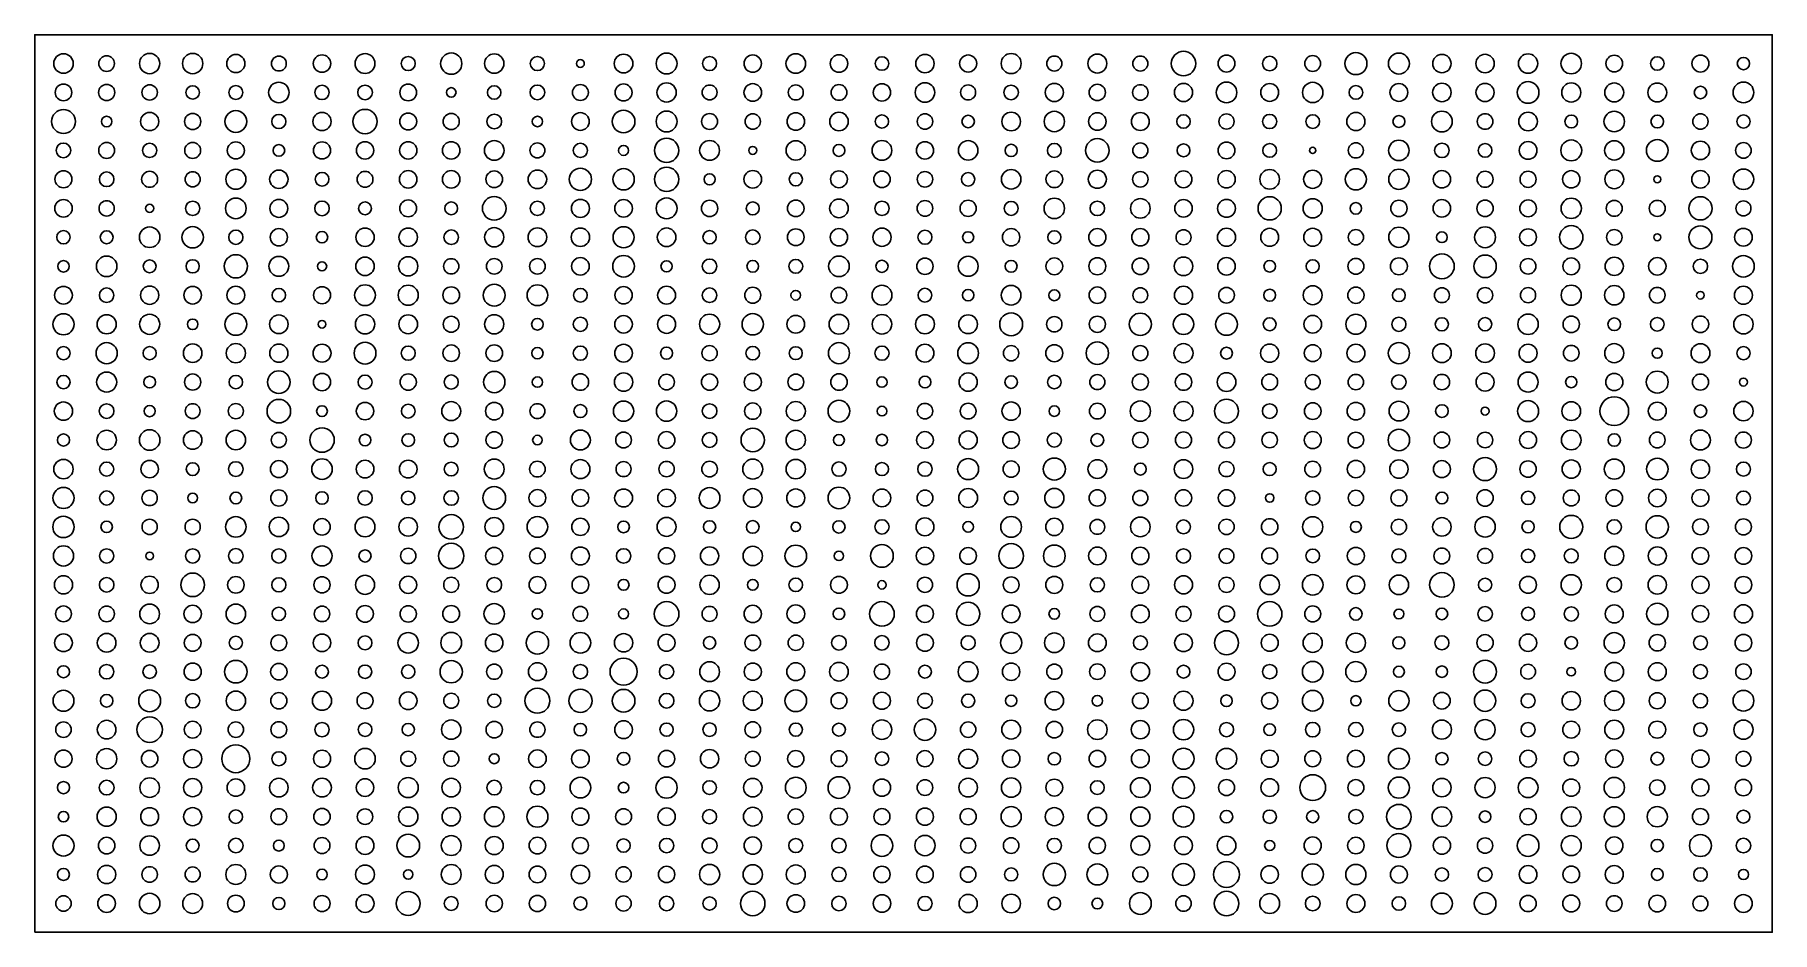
# Model space of a CAD drawing. Header units: millimetres. Extents: x 0 to 103, y 0 to 53.
import ezdxf

# ---------------------------------------------------------------- set-up
doc = ezdxf.new("R2010")
doc.units = ezdxf.units.MM
doc.layers.add('frame', color=7, linetype='Continuous')
doc.layers.add('media', color=7, linetype='Continuous')

msp = doc.modelspace()

# ---------------------------------------------------------------- linework, layer by layer
at = {"layer": 'frame'}
msp.add_lwpolyline([(0, 0), (103.42, 0), (103.42, 53.42), (0, 53.42), (0, 0)], dxfattribs=at)
at = {"layer": 'media'}
for centre, radius in [((1.71, 51.71), 0.582), ((4.28, 51.71), 0.466), ((6.84, 51.71), 0.603), ((9.4, 51.71), 0.606), ((11.97, 51.71), 0.541), ((14.53, 51.71), 0.442), ((17.1, 51.71), 0.519), ((19.66, 51.71), 0.592), ((22.23, 51.71), 0.421), ((24.79, 51.71), 0.635), ((27.35, 51.71), 0.578), ((29.92, 51.71), 0.423), ((32.48, 51.71), 0.233), ((35.05, 51.71), 0.555), ((37.61, 51.71), 0.621), ((40.17, 51.71), 0.42), ((42.74, 51.71), 0.517), ((45.3, 51.71), 0.582), ((47.87, 51.71), 0.521), ((50.43, 51.71), 0.403), ((52.99, 51.71), 0.546), ((55.56, 51.71), 0.509), ((58.12, 51.71), 0.596), ((60.69, 51.71), 0.449), ((63.25, 51.71), 0.565), ((65.81, 51.71), 0.448), ((68.38, 51.71), 0.728), ((70.94, 51.71), 0.503), ((73.51, 51.71), 0.432), ((76.07, 51.71), 0.471), ((78.64, 51.71), 0.658), ((81.2, 51.71), 0.625), ((83.76, 51.71), 0.545), ((86.33, 51.71), 0.549), ((88.89, 51.71), 0.576), ((91.46, 51.71), 0.611), ((94.02, 51.71), 0.495), ((96.58, 51.71), 0.402), ((99.15, 51.71), 0.507), ((101.71, 51.71), 0.367), ((1.71, 49.99), 0.494), ((4.28, 49.99), 0.48), ((6.84, 49.99), 0.457), ((9.4, 49.99), 0.399), ((11.97, 49.99), 0.412), ((14.53, 49.99), 0.61), ((17.1, 49.99), 0.427), ((19.66, 49.99), 0.437), ((22.23, 49.99), 0.496), ((24.79, 49.99), 0.286), ((27.35, 49.99), 0.402), ((29.92, 49.99), 0.439), ((32.48, 49.99), 0.472), ((35.05, 49.99), 0.507), ((37.61, 49.99), 0.573), ((40.17, 49.99), 0.442), ((42.74, 49.99), 0.523), ((45.3, 49.99), 0.449), ((47.87, 49.99), 0.469), ((50.43, 49.99), 0.515), ((52.99, 49.99), 0.581), ((55.56, 49.99), 0.446), ((58.12, 49.99), 0.434), ((60.69, 49.99), 0.541), ((63.25, 49.99), 0.486), ((65.81, 49.99), 0.46), ((68.38, 49.99), 0.542), ((70.94, 49.99), 0.615), ((73.51, 49.99), 0.531), ((76.07, 49.99), 0.606), ((78.64, 49.99), 0.406), ((81.2, 49.99), 0.53), ((83.76, 49.99), 0.552), ((86.33, 49.99), 0.541), ((88.89, 49.99), 0.648), ((91.46, 49.99), 0.57), ((94.02, 49.99), 0.564), ((96.58, 49.99), 0.562), ((99.15, 49.99), 0.373), ((101.71, 49.99), 0.617), ((1.71, 48.26), 0.708), ((6.84, 48.26), 0.539), ((9.4, 48.26), 0.482), ((11.97, 48.26), 0.655), ((14.53, 48.26), 0.423), ((17.1, 48.26), 0.542), ((19.66, 48.26), 0.724), ((22.23, 48.26), 0.504), ((24.79, 48.26), 0.482), ((27.35, 48.26), 0.438), ((32.48, 48.26), 0.527), ((35.05, 48.26), 0.675), ((37.61, 48.26), 0.622), ((40.17, 48.26), 0.475), ((42.74, 48.26), 0.458), ((45.3, 48.26), 0.52), ((47.87, 48.26), 0.55), ((50.43, 48.26), 0.396), ((52.99, 48.26), 0.46), ((55.56, 48.26), 0.373), ((58.12, 48.26), 0.552), ((60.69, 48.26), 0.607), ((63.25, 48.26), 0.519), ((65.81, 48.26), 0.534), ((68.38, 48.26), 0.4), ((70.94, 48.26), 0.452), ((73.51, 48.26), 0.426), ((76.07, 48.26), 0.407), ((78.64, 48.26), 0.54), ((81.2, 48.26), 0.354), ((83.76, 48.26), 0.618), ((86.33, 48.26), 0.464), ((88.89, 48.26), 0.552), ((91.46, 48.26), 0.381), ((94.02, 48.26), 0.611), ((96.58, 48.26), 0.379), ((99.15, 48.26), 0.458), ((101.71, 48.26), 0.391), ((4.28, 48.26), 0.312), ((29.92, 48.26), 0.309), ((1.71, 46.54), 0.436), ((4.28, 46.54), 0.474), ((6.84, 46.54), 0.426), ((9.4, 46.54), 0.474), ((11.97, 46.54), 0.509), ((14.53, 46.54), 0.347), ((17.1, 46.54), 0.508), ((19.66, 46.54), 0.515), ((22.23, 46.54), 0.515), ((24.79, 46.54), 0.52), ((27.35, 46.54), 0.584), ((29.92, 46.54), 0.447), ((32.48, 46.54), 0.425), ((35.05, 46.54), 0.299), ((37.61, 46.54), 0.723), ((40.17, 46.54), 0.591), ((42.74, 46.54), 0.237), ((45.3, 46.54), 0.578), ((47.87, 46.54), 0.353), ((50.43, 46.54), 0.588), ((52.99, 46.54), 0.513), ((55.56, 46.54), 0.581), ((58.12, 46.54), 0.364), ((60.69, 46.54), 0.415), ((63.25, 46.54), 0.7), ((65.81, 46.54), 0.449), ((68.38, 46.54), 0.382), ((70.94, 46.54), 0.498), ((73.51, 46.54), 0.412), ((76.07, 46.54), 0.186), ((78.64, 46.54), 0.452), ((81.2, 46.54), 0.609), ((83.76, 46.54), 0.432), ((86.33, 46.54), 0.411), ((88.89, 46.54), 0.529), ((91.46, 46.54), 0.622), ((94.02, 46.54), 0.575), ((96.58, 46.54), 0.644), ((99.15, 46.54), 0.545), ((101.71, 46.54), 0.464), ((37.61, 44.82), 0.722), ((1.71, 44.82), 0.507), ((4.28, 44.82), 0.435), ((6.84, 44.82), 0.476), ((9.4, 44.82), 0.451), ((11.97, 44.82), 0.597), ((14.53, 44.82), 0.547), ((17.1, 44.82), 0.41), ((19.66, 44.82), 0.474), ((22.23, 44.82), 0.52), ((24.79, 44.82), 0.522), ((27.35, 44.82), 0.495), ((29.92, 44.82), 0.553), ((32.48, 44.82), 0.664), ((35.05, 44.82), 0.636), ((40.17, 44.82), 0.332), ((42.74, 44.82), 0.524), ((45.3, 44.82), 0.392), ((47.87, 44.82), 0.501), ((50.43, 44.82), 0.492), ((52.99, 44.82), 0.459), ((55.56, 44.82), 0.399), ((58.12, 44.82), 0.581), ((60.69, 44.82), 0.498), ((63.25, 44.82), 0.537), ((65.81, 44.82), 0.46), ((68.38, 44.82), 0.502), ((70.94, 44.82), 0.517), ((73.51, 44.82), 0.585), ((76.07, 44.82), 0.539), ((78.64, 44.82), 0.63), ((81.2, 44.82), 0.604), ((83.76, 44.82), 0.517), ((86.33, 44.82), 0.478), ((88.89, 44.82), 0.479), ((91.46, 44.82), 0.514), ((94.02, 44.82), 0.562), ((96.58, 44.82), 0.21), ((99.15, 44.82), 0.522), ((101.71, 44.82), 0.609), ((1.71, 43.09), 0.521), ((4.28, 43.09), 0.455), ((9.4, 43.09), 0.425), ((11.97, 43.09), 0.616), ((14.53, 43.09), 0.535), ((17.1, 43.09), 0.435), ((19.66, 43.09), 0.382), ((22.23, 43.09), 0.501), ((24.79, 43.09), 0.381), ((27.35, 43.09), 0.703), ((29.92, 43.09), 0.425), ((32.48, 43.09), 0.537), ((35.05, 43.09), 0.524), ((37.61, 43.09), 0.622), ((40.17, 43.09), 0.487), ((42.74, 43.09), 0.386), ((45.3, 43.09), 0.493), ((47.87, 43.09), 0.556), ((50.43, 43.09), 0.426), ((52.99, 43.09), 0.465), ((55.56, 43.09), 0.484), ((58.12, 43.09), 0.417), ((60.69, 43.09), 0.608), ((63.25, 43.09), 0.431), ((65.81, 43.09), 0.582), ((68.38, 43.09), 0.519), ((70.94, 43.09), 0.533), ((73.51, 43.09), 0.692), ((76.07, 43.09), 0.572), ((81.2, 43.09), 0.487), ((83.76, 43.09), 0.521), ((86.33, 43.09), 0.488), ((88.89, 43.09), 0.499), ((91.46, 43.09), 0.605), ((94.02, 43.09), 0.474), ((96.58, 43.09), 0.476), ((99.15, 43.09), 0.691), ((101.71, 43.09), 0.447), ((6.84, 43.09), 0.244), ((78.64, 43.09), 0.344), ((1.71, 41.37), 0.398), ((4.28, 41.37), 0.383), ((6.84, 41.37), 0.612), ((9.4, 41.37), 0.638), ((11.97, 41.37), 0.426), ((14.53, 41.37), 0.514), ((17.1, 41.37), 0.341), ((19.66, 41.37), 0.545), ((22.23, 41.37), 0.551), ((24.79, 41.37), 0.432), ((27.35, 41.37), 0.572), ((29.92, 41.37), 0.557), ((32.48, 41.37), 0.55), ((35.05, 41.37), 0.628), ((37.61, 41.37), 0.553), ((40.17, 41.37), 0.393), ((42.74, 41.37), 0.432), ((45.3, 41.37), 0.499), ((47.87, 41.37), 0.514), ((50.43, 41.37), 0.543), ((52.99, 41.37), 0.417), ((55.56, 41.37), 0.331), ((58.12, 41.37), 0.517), ((60.69, 41.37), 0.391), ((63.25, 41.37), 0.515), ((65.81, 41.37), 0.514), ((68.38, 41.37), 0.446), ((70.94, 41.37), 0.539), ((73.51, 41.37), 0.533), ((76.07, 41.37), 0.533), ((78.64, 41.37), 0.453), ((81.2, 41.37), 0.602), ((83.76, 41.37), 0.32), ((86.33, 41.37), 0.621), ((88.89, 41.37), 0.501), ((91.46, 41.37), 0.694), ((94.02, 41.37), 0.461), ((96.58, 41.37), 0.209), ((99.15, 41.37), 0.683), ((101.71, 41.37), 0.528), ((83.76, 39.64), 0.736), ((1.71, 39.64), 0.343), ((4.28, 39.64), 0.612), ((6.84, 39.64), 0.386), ((9.4, 39.64), 0.395), ((11.97, 39.64), 0.69), ((14.53, 39.64), 0.589), ((17.1, 39.64), 0.277), ((19.66, 39.64), 0.549), ((22.23, 39.64), 0.573), ((24.79, 39.64), 0.455), ((27.35, 39.64), 0.463), ((29.92, 39.64), 0.465), ((32.48, 39.64), 0.523), ((35.05, 39.64), 0.646), ((37.61, 39.64), 0.333), ((40.17, 39.64), 0.435), ((42.74, 39.64), 0.347), ((45.3, 39.64), 0.411), ((47.87, 39.64), 0.613), ((50.43, 39.64), 0.362), ((52.99, 39.64), 0.486), ((55.56, 39.64), 0.595), ((58.12, 39.64), 0.355), ((60.69, 39.64), 0.498), ((63.25, 39.64), 0.506), ((65.81, 39.64), 0.488), ((68.38, 39.64), 0.552), ((70.94, 39.64), 0.523), ((73.51, 39.64), 0.344), ((76.07, 39.64), 0.391), ((78.64, 39.64), 0.474), ((81.2, 39.64), 0.505), ((86.33, 39.64), 0.67), ((88.89, 39.64), 0.462), ((91.46, 39.64), 0.498), ((94.02, 39.64), 0.543), ((96.58, 39.64), 0.52), ((99.15, 39.64), 0.427), ((101.71, 39.64), 0.645), ((1.71, 37.92), 0.528), ((4.28, 37.92), 0.431), ((6.84, 37.92), 0.543), ((9.4, 37.92), 0.524), ((11.97, 37.92), 0.532), ((14.53, 37.92), 0.402), ((17.1, 37.92), 0.507), ((19.66, 37.92), 0.619), ((22.23, 37.92), 0.599), ((24.79, 37.92), 0.498), ((27.35, 37.92), 0.652), ((29.92, 37.92), 0.618), ((32.48, 37.92), 0.405), ((35.05, 37.92), 0.515), ((37.61, 37.92), 0.532), ((40.17, 37.92), 0.434), ((42.74, 37.92), 0.476), ((47.87, 37.92), 0.466), ((50.43, 37.92), 0.591), ((52.99, 37.92), 0.41), ((58.12, 37.92), 0.585), ((63.25, 37.92), 0.492), ((65.81, 37.92), 0.443), ((68.38, 37.92), 0.539), ((70.94, 37.92), 0.466), ((73.51, 37.92), 0.355), ((76.07, 37.92), 0.563), ((78.64, 37.92), 0.484), ((81.2, 37.92), 0.382), ((83.76, 37.92), 0.443), ((86.33, 37.92), 0.455), ((88.89, 37.92), 0.451), ((91.46, 37.92), 0.6), ((94.02, 37.92), 0.577), ((96.58, 37.92), 0.468), ((101.71, 37.92), 0.537), ((45.3, 37.92), 0.289), ((55.56, 37.92), 0.343), ((60.69, 37.92), 0.325), ((99.15, 37.92), 0.227), ((1.71, 36.19), 0.63), ((4.28, 36.19), 0.57), ((6.84, 36.19), 0.599), ((9.4, 36.19), 0.314), ((11.97, 36.19), 0.656), ((14.53, 36.19), 0.554), ((17.1, 36.19), 0.228), ((19.66, 36.19), 0.577), ((22.23, 36.19), 0.559), ((24.79, 36.19), 0.473), ((27.35, 36.19), 0.571), ((29.92, 36.19), 0.344), ((32.48, 36.19), 0.422), ((35.05, 36.19), 0.522), ((37.61, 36.19), 0.54), ((40.17, 36.19), 0.601), ((42.74, 36.19), 0.638), ((45.3, 36.19), 0.528), ((47.87, 36.19), 0.586), ((50.43, 36.19), 0.584), ((52.99, 36.19), 0.565), ((55.56, 36.19), 0.557), ((58.12, 36.19), 0.682), ((60.69, 36.19), 0.456), ((63.25, 36.19), 0.481), ((65.81, 36.19), 0.665), ((68.38, 36.19), 0.607), ((70.94, 36.19), 0.654), ((73.51, 36.19), 0.385), ((76.07, 36.19), 0.525), ((78.64, 36.19), 0.596), ((81.2, 36.19), 0.421), ((83.76, 36.19), 0.393), ((86.33, 36.19), 0.395), ((88.89, 36.19), 0.609), ((91.46, 36.19), 0.49), ((94.02, 36.19), 0.38), ((96.58, 36.19), 0.405), ((99.15, 36.19), 0.492), ((101.71, 36.19), 0.576), ((1.71, 34.47), 0.39), ((4.28, 34.47), 0.631), ((6.84, 34.47), 0.389), ((9.4, 34.47), 0.551), ((11.97, 34.47), 0.574), ((14.53, 34.47), 0.54), ((17.1, 34.47), 0.536), ((19.66, 34.47), 0.65), ((22.23, 34.47), 0.421), ((24.79, 34.47), 0.491), ((27.35, 34.47), 0.493), ((29.92, 34.47), 0.336), ((32.48, 34.47), 0.424), ((35.05, 34.47), 0.528), ((37.61, 34.47), 0.359), ((40.17, 34.47), 0.453), ((42.74, 34.47), 0.403), ((45.3, 34.47), 0.386), ((47.87, 34.47), 0.629), ((50.43, 34.47), 0.423), ((52.99, 34.47), 0.531), ((55.56, 34.47), 0.619), ((58.12, 34.47), 0.456), ((60.69, 34.47), 0.506), ((63.25, 34.47), 0.668), ((65.81, 34.47), 0.451), ((68.38, 34.47), 0.569), ((70.94, 34.47), 0.352), ((73.51, 34.47), 0.544), ((76.07, 34.47), 0.5), ((78.64, 34.47), 0.535), ((81.2, 34.47), 0.633), ((83.76, 34.47), 0.558), ((86.33, 34.47), 0.556), ((88.89, 34.47), 0.537), ((91.46, 34.47), 0.466), ((94.02, 34.47), 0.57), ((96.58, 34.47), 0.301), ((99.15, 34.47), 0.561), ((101.71, 34.47), 0.394), ((1.71, 32.75), 0.395), ((4.28, 32.75), 0.597), ((9.4, 32.75), 0.481), ((11.97, 32.75), 0.4), ((14.53, 32.75), 0.672), ((17.1, 32.75), 0.513), ((19.66, 32.75), 0.418), ((22.23, 32.75), 0.486), ((24.79, 32.75), 0.422), ((27.35, 32.75), 0.636), ((32.48, 32.75), 0.491), ((35.05, 32.75), 0.547), ((37.61, 32.75), 0.462), ((40.17, 32.75), 0.483), ((42.74, 32.75), 0.512), ((45.3, 32.75), 0.472), ((47.87, 32.75), 0.491), ((52.99, 32.75), 0.35), ((55.56, 32.75), 0.544), ((58.12, 32.75), 0.373), ((60.69, 32.75), 0.403), ((63.25, 32.75), 0.449), ((65.81, 32.75), 0.481), ((68.38, 32.75), 0.491), ((70.94, 32.75), 0.556), ((73.51, 32.75), 0.472), ((76.07, 32.75), 0.446), ((78.64, 32.75), 0.459), ((81.2, 32.75), 0.43), ((83.76, 32.75), 0.46), ((86.33, 32.75), 0.536), ((88.89, 32.75), 0.597), ((94.02, 32.75), 0.511), ((96.58, 32.75), 0.651), ((99.15, 32.75), 0.48), ((6.84, 32.75), 0.347), ((29.92, 32.75), 0.31), ((50.43, 32.75), 0.308), ((91.46, 32.75), 0.335), ((101.71, 32.75), 0.238), ((1.71, 31.02), 0.546), ((4.28, 31.02), 0.436), ((6.84, 31.02), 0.334), ((9.4, 31.02), 0.441), ((11.97, 31.02), 0.453), ((14.53, 31.02), 0.702), ((17.1, 31.02), 0.321), ((19.66, 31.02), 0.518), ((22.23, 31.02), 0.409), ((24.79, 31.02), 0.564), ((27.35, 31.02), 0.519), ((29.92, 31.02), 0.444), ((32.48, 31.02), 0.385), ((35.05, 31.02), 0.603), ((37.61, 31.02), 0.604), ((40.17, 31.02), 0.436), ((42.74, 31.02), 0.488), ((45.3, 31.02), 0.569), ((47.87, 31.02), 0.647), ((50.43, 31.02), 0.289), ((52.99, 31.02), 0.461), ((55.56, 31.02), 0.468), ((58.12, 31.02), 0.546), ((60.69, 31.02), 0.314), ((63.25, 31.02), 0.468), ((65.81, 31.02), 0.605), ((68.38, 31.02), 0.571), ((70.94, 31.02), 0.708), ((73.51, 31.02), 0.437), ((76.07, 31.02), 0.495), ((78.64, 31.02), 0.521), ((81.2, 31.02), 0.586), ((83.76, 31.02), 0.378), ((86.33, 31.02), 0.239), ((88.89, 31.02), 0.627), ((91.46, 31.02), 0.558), ((94.02, 31.02), 0.856), ((96.58, 31.02), 0.532), ((99.15, 31.02), 0.373), ((101.71, 31.02), 0.577), ((17.1, 29.3), 0.728), ((42.74, 29.3), 0.698), ((1.71, 29.3), 0.361), ((4.28, 29.3), 0.58), ((6.84, 29.3), 0.611), ((9.4, 29.3), 0.551), ((11.97, 29.3), 0.58), ((14.53, 29.3), 0.448), ((19.66, 29.3), 0.345), ((22.23, 29.3), 0.377), ((24.79, 29.3), 0.415), ((27.35, 29.3), 0.49), ((29.92, 29.3), 0.282), ((32.48, 29.3), 0.592), ((35.05, 29.3), 0.471), ((37.61, 29.3), 0.499), ((40.17, 29.3), 0.44), ((45.3, 29.3), 0.579), ((47.87, 29.3), 0.326), ((50.43, 29.3), 0.339), ((52.99, 29.3), 0.499), ((55.56, 29.3), 0.539), ((58.12, 29.3), 0.496), ((60.69, 29.3), 0.419), ((63.25, 29.3), 0.385), ((65.81, 29.3), 0.46), ((68.38, 29.3), 0.482), ((70.94, 29.3), 0.479), ((73.51, 29.3), 0.464), ((76.07, 29.3), 0.505), ((78.64, 29.3), 0.467), ((81.2, 29.3), 0.64), ((83.76, 29.3), 0.468), ((86.33, 29.3), 0.46), ((88.89, 29.3), 0.503), ((91.46, 29.3), 0.584), ((94.02, 29.3), 0.369), ((96.58, 29.3), 0.469), ((99.15, 29.3), 0.591), ((101.71, 29.3), 0.477), ((1.71, 27.57), 0.577), ((4.28, 27.57), 0.418), ((6.84, 27.57), 0.518), ((9.4, 27.57), 0.382), ((11.97, 27.57), 0.437), ((14.53, 27.57), 0.505), ((17.1, 27.57), 0.612), ((19.66, 27.57), 0.525), ((22.23, 27.57), 0.525), ((24.79, 27.57), 0.411), ((27.35, 27.57), 0.593), ((29.92, 27.57), 0.469), ((32.48, 27.57), 0.565), ((35.05, 27.57), 0.449), ((37.61, 27.57), 0.46), ((40.17, 27.57), 0.464), ((42.74, 27.57), 0.594), ((45.3, 27.57), 0.58), ((47.87, 27.57), 0.425), ((50.43, 27.57), 0.391), ((52.99, 27.57), 0.429), ((55.56, 27.57), 0.625), ((58.12, 27.57), 0.483), ((60.69, 27.57), 0.658), ((63.25, 27.57), 0.557), ((65.81, 27.57), 0.356), ((68.38, 27.57), 0.556), ((70.94, 27.57), 0.451), ((73.51, 27.57), 0.39), ((76.07, 27.57), 0.471), ((78.64, 27.57), 0.515), ((81.2, 27.57), 0.546), ((83.76, 27.57), 0.508), ((86.33, 27.57), 0.684), ((88.89, 27.57), 0.488), ((91.46, 27.57), 0.542), ((94.02, 27.57), 0.598), ((96.58, 27.57), 0.641), ((99.15, 27.57), 0.548), ((101.71, 27.57), 0.417), ((1.71, 25.85), 0.627), ((4.28, 25.85), 0.418), ((6.84, 25.85), 0.456), ((9.4, 25.85), 0.282), ((11.97, 25.85), 0.351), ((14.53, 25.85), 0.481), ((17.1, 25.85), 0.373), ((19.66, 25.85), 0.431), ((22.23, 25.85), 0.404), ((24.79, 25.85), 0.433), ((27.35, 25.85), 0.677), ((29.92, 25.85), 0.501), ((32.48, 25.85), 0.499), ((35.05, 25.85), 0.532), ((37.61, 25.85), 0.524), ((40.17, 25.85), 0.619), ((42.74, 25.85), 0.556), ((45.3, 25.85), 0.535), ((47.87, 25.85), 0.646), ((50.43, 25.85), 0.526), ((52.99, 25.85), 0.468), ((55.56, 25.85), 0.562), ((58.12, 25.85), 0.415), ((60.69, 25.85), 0.571), ((63.25, 25.85), 0.486), ((65.81, 25.85), 0.45), ((68.38, 25.85), 0.487), ((70.94, 25.85), 0.49), ((73.51, 25.85), 0.255), ((76.07, 25.85), 0.429), ((78.64, 25.85), 0.458), ((81.2, 25.85), 0.477), ((83.76, 25.85), 0.354), ((86.33, 25.85), 0.489), ((88.89, 25.85), 0.397), ((91.46, 25.85), 0.473), ((94.02, 25.85), 0.493), ((96.58, 25.85), 0.522), ((99.15, 25.85), 0.503), ((101.71, 25.85), 0.414), ((24.79, 24.13), 0.729), ((1.71, 24.13), 0.636), ((4.28, 24.13), 0.339), ((6.84, 24.13), 0.455), ((9.4, 24.13), 0.455), ((11.97, 24.13), 0.612), ((14.53, 24.13), 0.578), ((17.1, 24.13), 0.491), ((19.66, 24.13), 0.592), ((22.23, 24.13), 0.554), ((27.35, 24.13), 0.555), ((29.92, 24.13), 0.616), ((32.48, 24.13), 0.512), ((35.05, 24.13), 0.347), ((37.61, 24.13), 0.564), ((40.17, 24.13), 0.369), ((42.74, 24.13), 0.379), ((45.3, 24.13), 0.279), ((47.87, 24.13), 0.365), ((50.43, 24.13), 0.424), ((52.99, 24.13), 0.533), ((55.56, 24.13), 0.317), ((58.12, 24.13), 0.618), ((60.69, 24.13), 0.514), ((63.25, 24.13), 0.442), ((65.81, 24.13), 0.586), ((68.38, 24.13), 0.41), ((70.94, 24.13), 0.458), ((73.51, 24.13), 0.488), ((76.07, 24.13), 0.601), ((78.64, 24.13), 0.328), ((81.2, 24.13), 0.454), ((83.76, 24.13), 0.55), ((86.33, 24.13), 0.61), ((88.89, 24.13), 0.364), ((91.46, 24.13), 0.686), ((94.02, 24.13), 0.427), ((96.58, 24.13), 0.667), ((99.15, 24.13), 0.472), ((101.71, 24.13), 0.477), ((1.71, 22.4), 0.6), ((4.28, 22.4), 0.423), ((9.4, 22.4), 0.425), ((11.97, 22.4), 0.437), ((14.53, 22.4), 0.424), ((17.1, 22.4), 0.597), ((19.66, 22.4), 0.361), ((22.23, 22.4), 0.458), ((24.79, 22.4), 0.755), ((27.35, 22.4), 0.51), ((29.92, 22.4), 0.464), ((32.48, 22.4), 0.532), ((35.05, 22.4), 0.431), ((37.61, 22.4), 0.488), ((40.17, 22.4), 0.543), ((42.74, 22.4), 0.577), ((45.3, 22.4), 0.644), ((50.43, 22.4), 0.674), ((52.99, 22.4), 0.519), ((55.56, 22.4), 0.497), ((58.12, 22.4), 0.736), ((60.69, 22.4), 0.647), ((63.25, 22.4), 0.526), ((65.81, 22.4), 0.515), ((68.38, 22.4), 0.425), ((70.94, 22.4), 0.441), ((73.51, 22.4), 0.473), ((76.07, 22.4), 0.407), ((78.64, 22.4), 0.511), ((81.2, 22.4), 0.419), ((83.76, 22.4), 0.472), ((86.33, 22.4), 0.449), ((88.89, 22.4), 0.394), ((91.46, 22.4), 0.416), ((94.02, 22.4), 0.569), ((96.58, 22.4), 0.541), ((99.15, 22.4), 0.498), ((101.71, 22.4), 0.498), ((6.84, 22.4), 0.228), ((47.87, 22.4), 0.279), ((1.71, 20.68), 0.544), ((4.28, 20.68), 0.434), ((6.84, 20.68), 0.516), ((9.4, 20.68), 0.701), ((11.97, 20.68), 0.491), ((14.53, 20.68), 0.424), ((17.1, 20.68), 0.482), ((19.66, 20.68), 0.567), ((22.23, 20.68), 0.511), ((24.79, 20.68), 0.449), ((27.35, 20.68), 0.438), ((29.92, 20.68), 0.496), ((32.48, 20.68), 0.5), ((35.05, 20.68), 0.327), ((37.61, 20.68), 0.505), ((40.17, 20.68), 0.574), ((42.74, 20.68), 0.318), ((45.3, 20.68), 0.404), ((47.87, 20.68), 0.5), ((50.43, 20.68), 0.249), ((52.99, 20.68), 0.452), ((55.56, 20.68), 0.663), ((58.12, 20.68), 0.472), ((60.69, 20.68), 0.506), ((63.25, 20.68), 0.421), ((65.81, 20.68), 0.503), ((68.38, 20.68), 0.537), ((70.94, 20.68), 0.449), ((73.51, 20.68), 0.585), ((76.07, 20.68), 0.613), ((78.64, 20.68), 0.531), ((81.2, 20.68), 0.578), ((83.76, 20.68), 0.73), ((86.33, 20.68), 0.393), ((88.89, 20.68), 0.501), ((91.46, 20.68), 0.604), ((94.02, 20.68), 0.44), ((96.58, 20.68), 0.55), ((99.15, 20.68), 0.511), ((101.71, 20.68), 0.496), ((37.61, 18.95), 0.734), ((50.43, 18.95), 0.733), ((73.51, 18.95), 0.729), ((1.71, 18.95), 0.471), ((4.28, 18.95), 0.463), ((6.84, 18.95), 0.587), ((9.4, 18.95), 0.518), ((11.97, 18.95), 0.582), ((14.53, 18.95), 0.4), ((17.1, 18.95), 0.462), ((19.66, 18.95), 0.5), ((22.23, 18.95), 0.487), ((24.79, 18.95), 0.5), ((27.35, 18.95), 0.61), ((29.92, 18.95), 0.306), ((32.48, 18.95), 0.441), ((35.05, 18.95), 0.297), ((40.17, 18.95), 0.449), ((42.74, 18.95), 0.514), ((45.3, 18.95), 0.533), ((47.87, 18.95), 0.342), ((52.99, 18.95), 0.507), ((55.56, 18.95), 0.692), ((58.12, 18.95), 0.528), ((60.69, 18.95), 0.317), ((63.25, 18.95), 0.444), ((65.81, 18.95), 0.527), ((68.38, 18.95), 0.449), ((70.94, 18.95), 0.476), ((76.07, 18.95), 0.475), ((78.64, 18.95), 0.373), ((81.2, 18.95), 0.291), ((83.76, 18.95), 0.344), ((86.33, 18.95), 0.434), ((88.89, 18.95), 0.392), ((91.46, 18.95), 0.424), ((94.02, 18.95), 0.535), ((96.58, 18.95), 0.634), ((99.15, 18.95), 0.491), ((101.71, 18.95), 0.541), ((1.71, 17.23), 0.528), ((4.28, 17.23), 0.555), ((6.84, 17.23), 0.556), ((9.4, 17.23), 0.5), ((11.97, 17.23), 0.392), ((14.53, 17.23), 0.47), ((17.1, 17.23), 0.52), ((19.66, 17.23), 0.414), ((22.23, 17.23), 0.61), ((24.79, 17.23), 0.62), ((27.35, 17.23), 0.521), ((29.92, 17.23), 0.668), ((32.48, 17.23), 0.613), ((35.05, 17.23), 0.545), ((37.61, 17.23), 0.504), ((40.17, 17.23), 0.37), ((42.74, 17.23), 0.464), ((45.3, 17.23), 0.457), ((47.87, 17.23), 0.436), ((50.43, 17.23), 0.43), ((52.99, 17.23), 0.503), ((55.56, 17.23), 0.422), ((58.12, 17.23), 0.632), ((60.69, 17.23), 0.584), ((63.25, 17.23), 0.527), ((65.81, 17.23), 0.417), ((68.38, 17.23), 0.528), ((70.94, 17.23), 0.717), ((73.51, 17.23), 0.505), ((76.07, 17.23), 0.572), ((78.64, 17.23), 0.573), ((81.2, 17.23), 0.36), ((83.76, 17.23), 0.421), ((86.33, 17.23), 0.487), ((88.89, 17.23), 0.515), ((91.46, 17.23), 0.374), ((94.02, 17.23), 0.605), ((96.58, 17.23), 0.488), ((99.15, 17.23), 0.413), ((101.71, 17.23), 0.496), ((1.71, 15.51), 0.358), ((4.28, 15.51), 0.431), ((6.84, 15.51), 0.4), ((9.4, 15.51), 0.511), ((11.97, 15.51), 0.673), ((14.53, 15.51), 0.488), ((17.1, 15.51), 0.379), ((19.66, 15.51), 0.398), ((22.23, 15.51), 0.399), ((24.79, 15.51), 0.666), ((27.35, 15.51), 0.453), ((29.92, 15.51), 0.533), ((32.48, 15.51), 0.429), ((35.05, 15.51), 0.805), ((37.61, 15.51), 0.426), ((40.17, 15.51), 0.59), ((42.74, 15.51), 0.511), ((45.3, 15.51), 0.534), ((47.87, 15.51), 0.557), ((50.43, 15.51), 0.455), ((52.99, 15.51), 0.384), ((55.56, 15.51), 0.591), ((58.12, 15.51), 0.517), ((60.69, 15.51), 0.453), ((63.25, 15.51), 0.463), ((65.81, 15.51), 0.547), ((68.38, 15.51), 0.379), ((70.94, 15.51), 0.505), ((73.51, 15.51), 0.429), ((76.07, 15.51), 0.616), ((78.64, 15.51), 0.604), ((81.2, 15.51), 0.327), ((83.76, 15.51), 0.34), ((86.33, 15.51), 0.681), ((88.89, 15.51), 0.441), ((91.46, 15.51), 0.255), ((94.02, 15.51), 0.556), ((96.58, 15.51), 0.534), ((99.15, 15.51), 0.419), ((101.71, 15.51), 0.463), ((29.92, 13.78), 0.74), ((1.71, 13.78), 0.623), ((4.28, 13.78), 0.372), ((6.84, 13.78), 0.65), ((9.4, 13.78), 0.426), ((11.97, 13.78), 0.577), ((14.53, 13.78), 0.483), ((17.1, 13.78), 0.57), ((19.66, 13.78), 0.476), ((22.23, 13.78), 0.524), ((24.79, 13.78), 0.445), ((27.35, 13.78), 0.398), ((32.48, 13.78), 0.692), ((35.05, 13.78), 0.676), ((37.61, 13.78), 0.44), ((40.17, 13.78), 0.606), ((42.74, 13.78), 0.567), ((45.3, 13.78), 0.647), ((47.87, 13.78), 0.473), ((50.43, 13.78), 0.508), ((52.99, 13.78), 0.441), ((55.56, 13.78), 0.394), ((58.12, 13.78), 0.337), ((60.69, 13.78), 0.549), ((63.25, 13.78), 0.314), ((65.81, 13.78), 0.471), ((68.38, 13.78), 0.567), ((70.94, 13.78), 0.345), ((73.51, 13.78), 0.483), ((76.07, 13.78), 0.615), ((78.64, 13.78), 0.306), ((81.2, 13.78), 0.605), ((83.76, 13.78), 0.493), ((86.33, 13.78), 0.637), ((88.89, 13.78), 0.421), ((91.46, 13.78), 0.55), ((94.02, 13.78), 0.578), ((96.58, 13.78), 0.474), ((99.15, 13.78), 0.428), ((101.71, 13.78), 0.618), ((1.71, 12.06), 0.462), ((4.28, 12.06), 0.556), ((6.84, 12.06), 0.756), ((9.4, 12.06), 0.499), ((11.97, 12.06), 0.461), ((14.53, 12.06), 0.474), ((17.1, 12.06), 0.428), ((19.66, 12.06), 0.408), ((22.23, 12.06), 0.365), ((24.79, 12.06), 0.575), ((27.35, 12.06), 0.489), ((29.92, 12.06), 0.456), ((32.48, 12.06), 0.371), ((35.05, 12.06), 0.528), ((37.61, 12.06), 0.394), ((40.17, 12.06), 0.401), ((42.74, 12.06), 0.467), ((45.3, 12.06), 0.393), ((47.87, 12.06), 0.385), ((50.43, 12.06), 0.579), ((52.99, 12.06), 0.642), ((55.56, 12.06), 0.459), ((58.12, 12.06), 0.561), ((60.69, 12.06), 0.493), ((63.25, 12.06), 0.585), ((65.81, 12.06), 0.545), ((68.38, 12.06), 0.606), ((70.94, 12.06), 0.42), ((76.07, 12.06), 0.432), ((78.64, 12.06), 0.43), ((81.2, 12.06), 0.401), ((83.76, 12.06), 0.567), ((86.33, 12.06), 0.6), ((88.89, 12.06), 0.421), ((91.46, 12.06), 0.503), ((94.02, 12.06), 0.564), ((96.58, 12.06), 0.505), ((99.15, 12.06), 0.402), ((101.71, 12.06), 0.571), ((73.51, 12.06), 0.347), ((1.71, 10.33), 0.512), ((4.28, 10.33), 0.604), ((6.84, 10.33), 0.494), ((9.4, 10.33), 0.541), ((11.97, 10.33), 0.832), ((14.53, 10.33), 0.419), ((17.1, 10.33), 0.507), ((19.66, 10.33), 0.612), ((22.23, 10.33), 0.445), ((24.79, 10.33), 0.457), ((27.35, 10.33), 0.296), ((29.92, 10.33), 0.523), ((32.48, 10.33), 0.529), ((35.05, 10.33), 0.377), ((37.61, 10.33), 0.49), ((40.17, 10.33), 0.546), ((42.74, 10.33), 0.445), ((45.3, 10.33), 0.486), ((47.87, 10.33), 0.472), ((50.43, 10.33), 0.405), ((52.99, 10.33), 0.479), ((55.56, 10.33), 0.569), ((58.12, 10.33), 0.521), ((60.69, 10.33), 0.368), ((63.25, 10.33), 0.489), ((65.81, 10.33), 0.53), ((68.38, 10.33), 0.626), ((70.94, 10.33), 0.613), ((73.51, 10.33), 0.507), ((76.07, 10.33), 0.475), ((78.64, 10.33), 0.503), ((81.2, 10.33), 0.623), ((83.76, 10.33), 0.369), ((86.33, 10.33), 0.404), ((88.89, 10.33), 0.499), ((91.46, 10.33), 0.428), ((94.02, 10.33), 0.521), ((96.58, 10.33), 0.382), ((99.15, 10.33), 0.511), ((101.71, 10.33), 0.443), ((76.07, 8.61), 0.77), ((1.71, 8.61), 0.362), ((4.28, 8.61), 0.438), ((6.84, 8.61), 0.582), ((9.4, 8.61), 0.542), ((11.97, 8.61), 0.519), ((14.53, 8.61), 0.554), ((17.1, 8.61), 0.558), ((19.66, 8.61), 0.524), ((22.23, 8.61), 0.597), ((24.79, 8.61), 0.553), ((27.35, 8.61), 0.437), ((29.92, 8.61), 0.427), ((32.48, 8.61), 0.617), ((35.05, 8.61), 0.315), ((37.61, 8.61), 0.631), ((40.17, 8.61), 0.412), ((42.74, 8.61), 0.551), ((45.3, 8.61), 0.62), ((47.87, 8.61), 0.647), ((50.43, 8.61), 0.512), ((52.99, 8.61), 0.467), ((55.56, 8.61), 0.555), ((58.12, 8.61), 0.578), ((60.69, 8.61), 0.502), ((63.25, 8.61), 0.41), ((65.81, 8.61), 0.589), ((68.38, 8.61), 0.648), ((70.94, 8.61), 0.476), ((73.51, 8.61), 0.526), ((78.64, 8.61), 0.474), ((81.2, 8.61), 0.631), ((83.76, 8.61), 0.547), ((86.33, 8.61), 0.6), ((88.89, 8.61), 0.591), ((91.46, 8.61), 0.51), ((94.02, 8.61), 0.608), ((96.58, 8.61), 0.456), ((99.15, 8.61), 0.508), ((101.71, 8.61), 0.487), ((4.28, 6.88), 0.57), ((6.84, 6.88), 0.534), ((9.4, 6.88), 0.538), ((11.97, 6.88), 0.401), ((14.53, 6.88), 0.474), ((17.1, 6.88), 0.493), ((19.66, 6.88), 0.461), ((22.23, 6.88), 0.575), ((24.79, 6.88), 0.547), ((27.35, 6.88), 0.588), ((29.92, 6.88), 0.627), ((32.48, 6.88), 0.509), ((35.05, 6.88), 0.472), ((37.61, 6.88), 0.519), ((40.17, 6.88), 0.417), ((42.74, 6.88), 0.557), ((45.3, 6.88), 0.457), ((47.87, 6.88), 0.505), ((50.43, 6.88), 0.478), ((52.99, 6.88), 0.507), ((55.56, 6.88), 0.48), ((58.12, 6.88), 0.599), ((60.69, 6.88), 0.538), ((63.25, 6.88), 0.548), ((65.81, 6.88), 0.572), ((68.38, 6.88), 0.624), ((70.94, 6.88), 0.374), ((73.51, 6.88), 0.397), ((76.07, 6.88), 0.36), ((78.64, 6.88), 0.428), ((81.2, 6.88), 0.731), ((83.76, 6.88), 0.585), ((88.89, 6.88), 0.483), ((91.46, 6.88), 0.586), ((94.02, 6.88), 0.595), ((96.58, 6.88), 0.603), ((99.15, 6.88), 0.48), ((101.71, 6.88), 0.385), ((1.71, 6.88), 0.31), ((86.33, 6.88), 0.342), ((1.71, 5.16), 0.628), ((4.28, 5.16), 0.494), ((6.84, 5.16), 0.581), ((9.4, 5.16), 0.384), ((11.97, 5.16), 0.432), ((14.53, 5.16), 0.326), ((17.1, 5.16), 0.474), ((19.66, 5.16), 0.532), ((22.23, 5.16), 0.677), ((24.79, 5.16), 0.591), ((27.35, 5.16), 0.536), ((29.92, 5.16), 0.496), ((32.48, 5.16), 0.474), ((35.05, 5.16), 0.4), ((37.61, 5.16), 0.429), ((40.17, 5.16), 0.444), ((42.74, 5.16), 0.517), ((45.3, 5.16), 0.421), ((47.87, 5.16), 0.433), ((50.43, 5.16), 0.645), ((52.99, 5.16), 0.604), ((55.56, 5.16), 0.45), ((58.12, 5.16), 0.464), ((60.69, 5.16), 0.427), ((63.25, 5.16), 0.486), ((65.81, 5.16), 0.566), ((68.38, 5.16), 0.535), ((70.94, 5.16), 0.557), ((73.51, 5.16), 0.301), ((76.07, 5.16), 0.513), ((78.64, 5.16), 0.492), ((81.2, 5.16), 0.713), ((83.76, 5.16), 0.513), ((86.33, 5.16), 0.458), ((88.89, 5.16), 0.649), ((91.46, 5.16), 0.594), ((94.02, 5.16), 0.517), ((96.58, 5.16), 0.37), ((99.15, 5.16), 0.654), ((101.71, 5.16), 0.436), ((70.94, 3.44), 0.768), ((1.71, 3.44), 0.355), ((4.28, 3.44), 0.543), ((6.84, 3.44), 0.462), ((9.4, 3.44), 0.447), ((11.97, 3.44), 0.593), ((14.53, 3.44), 0.511), ((17.1, 3.44), 0.315), ((19.66, 3.44), 0.563), ((22.23, 3.44), 0.282), ((24.79, 3.44), 0.59), ((27.35, 3.44), 0.538), ((29.92, 3.44), 0.494), ((32.48, 3.44), 0.547), ((35.05, 3.44), 0.454), ((37.61, 3.44), 0.486), ((40.17, 3.44), 0.6), ((42.74, 3.44), 0.58), ((45.3, 3.44), 0.568), ((47.87, 3.44), 0.426), ((50.43, 3.44), 0.488), ((52.99, 3.44), 0.498), ((55.56, 3.44), 0.463), ((58.12, 3.44), 0.389), ((60.69, 3.44), 0.666), ((63.25, 3.44), 0.623), ((65.81, 3.44), 0.447), ((68.38, 3.44), 0.653), ((73.51, 3.44), 0.521), ((76.07, 3.44), 0.634), ((78.64, 3.44), 0.602), ((81.2, 3.44), 0.509), ((83.76, 3.44), 0.395), ((86.33, 3.44), 0.415), ((88.89, 3.44), 0.526), ((91.46, 3.44), 0.496), ((94.02, 3.44), 0.534), ((96.58, 3.44), 0.353), ((99.15, 3.44), 0.403), ((101.71, 3.44), 0.299), ((1.71, 1.71), 0.461), ((4.28, 1.71), 0.527), ((6.84, 1.71), 0.609), ((9.4, 1.71), 0.589), ((11.97, 1.71), 0.496), ((14.53, 1.71), 0.363), ((17.1, 1.71), 0.477), ((19.66, 1.71), 0.535), ((22.23, 1.71), 0.713), ((24.79, 1.71), 0.41), ((27.35, 1.71), 0.488), ((29.92, 1.71), 0.483), ((32.48, 1.71), 0.389), ((35.05, 1.71), 0.452), ((37.61, 1.71), 0.43), ((40.17, 1.71), 0.396), ((42.74, 1.71), 0.726), ((45.3, 1.71), 0.523), ((47.87, 1.71), 0.432), ((50.43, 1.71), 0.523), ((52.99, 1.71), 0.424), ((55.56, 1.71), 0.542), ((58.12, 1.71), 0.553), ((60.69, 1.71), 0.374), ((65.81, 1.71), 0.648), ((68.38, 1.71), 0.462), ((70.94, 1.71), 0.729), ((73.51, 1.71), 0.591), ((76.07, 1.71), 0.438), ((78.64, 1.71), 0.535), ((81.2, 1.71), 0.403), ((83.76, 1.71), 0.622), ((86.33, 1.71), 0.647), ((88.89, 1.71), 0.484), ((91.46, 1.71), 0.504), ((94.02, 1.71), 0.467), ((96.58, 1.71), 0.496), ((99.15, 1.71), 0.444), ((101.71, 1.71), 0.528), ((63.25, 1.71), 0.321)]:
    msp.add_circle(centre, radius, dxfattribs=at)

doc.saveas('drawing.dxf')
